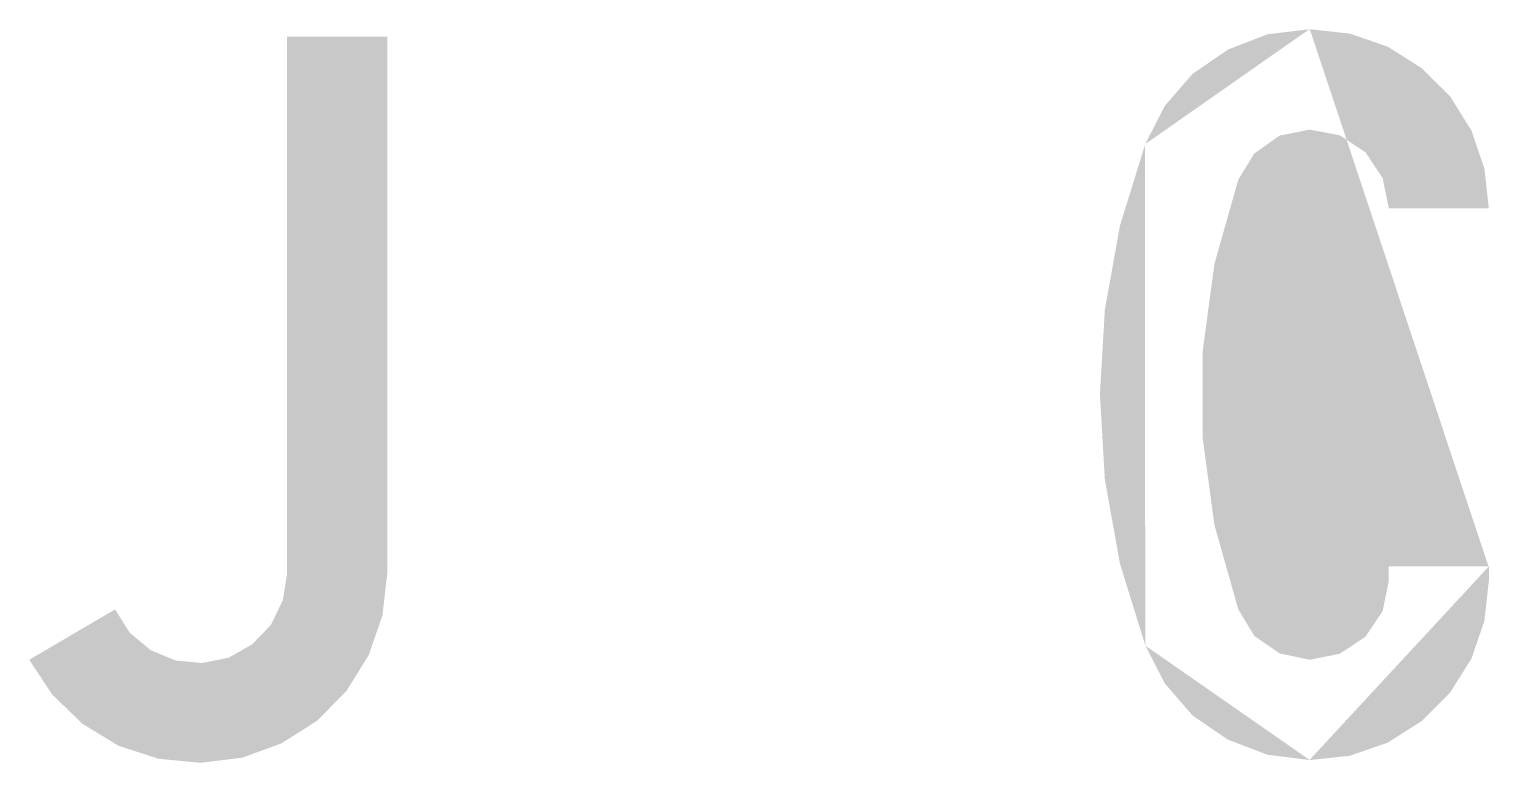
# Model space of a CAD drawing. Header units: millimetres. Extents: x 177 to 1473, y -1293 to 221.
# Drawn here: x 1085.8 to 1197.8, y 97.4 to 153.7 of the extents above; entities that cross this region are included whole.
import ezdxf

# ---------------------------------------------------------------- set-up
doc = ezdxf.new("R2010")
doc.units = ezdxf.units.MM
doc.layers.add('GREEN', color=84, linetype='Continuous')

msp = doc.modelspace()

# ---------------------------------------------------------------- hatches: boundary and pattern name
at = {"layer": 'GREEN'}
h = msp.add_hatch(color=256, dxfattribs=at)
h.paths.add_polyline_path([(1197.83, 111.33), (1197.8, 111.33)], flags=16)
edge = h.paths.add_edge_path()
edge.add_line((1190.15, 112.44), (1197.83, 112.44))
edge.add_line((1197.83, 112.44), (1197.83, 111.33))
edge.add_line((1197.49, 108.26), (1197.83, 111.33))
edge.add_line((1197.49, 108.26), (1196.49, 105.35))
edge.add_line((1196.49, 105.35), (1194.86, 102.75))
edge.add_line((1194.86, 102.75), (1192.67, 100.56))
edge.add_line((1192.67, 100.56), (1190.07, 98.91))
edge.add_line((1190.07, 98.91), (1187.16, 97.9))
edge.add_line((1187.16, 97.9), (1184.09, 97.57))
edge.add_line((1184.09, 97.57), (1180.84, 97.98))
edge.add_line((1180.84, 97.98), (1177.8, 99.14))
edge.add_line((1177.8, 99.14), (1175.09, 100.99))
edge.add_line((1175.09, 100.99), (1172.95, 103.47))
edge.add_line((1172.95, 103.47), (1171.46, 106.38))
edge.add_line((1171.46, 106.38), (1169.52, 112.64))
edge.add_line((1169.52, 112.64), (1168.36, 119.09))
edge.add_line((1168.36, 119.09), (1167.98, 125.64))
edge.add_line((1167.98, 125.64), (1168.36, 132.16))
edge.add_line((1168.36, 132.16), (1169.52, 138.6))
edge.add_line((1169.52, 138.6), (1171.46, 144.86))
edge.add_line((1171.46, 144.86), (1172.95, 147.78))
edge.add_line((1172.95, 147.78), (1175.09, 150.25))
edge.add_line((1175.09, 150.25), (1177.8, 152.11))
edge.add_line((1177.8, 152.11), (1180.84, 153.29))
edge.add_line((1180.84, 153.29), (1184.09, 153.68))
edge.add_line((1184.09, 153.68), (1187.16, 153.34))
edge.add_line((1187.16, 153.34), (1190.07, 152.34))
edge.add_line((1190.07, 152.34), (1192.67, 150.69))
edge.add_line((1192.67, 150.69), (1194.86, 148.52))
edge.add_line((1194.86, 148.52), (1196.49, 145.9))
edge.add_line((1196.49, 145.9), (1197.49, 142.98))
edge.add_line((1197.49, 142.98), (1197.83, 139.92))
edge.add_line((1197.83, 139.92), (1190.15, 139.92))
edge.add_line((1190.15, 139.92), (1189.68, 142.24))
edge.add_line((1189.68, 142.24), (1188.37, 144.22))
edge.add_line((1188.37, 144.22), (1186.41, 145.53))
edge.add_line((1186.41, 145.53), (1184.09, 145.97))
edge.add_line((1184.09, 145.97), (1181.77, 145.51))
edge.add_line((1181.77, 145.51), (1179.83, 144.14))
edge.add_line((1179.83, 144.14), (1178.6, 142.13))
edge.add_line((1178.6, 142.13), (1176.77, 135.66))
edge.add_line((1176.77, 135.66), (1175.87, 128.99))
edge.add_line((1175.87, 128.99), (1175.87, 122.26))
edge.add_line((1175.87, 122.26), (1176.77, 115.61))
edge.add_line((1176.77, 115.61), (1178.6, 109.14))
edge.add_line((1178.6, 109.14), (1179.83, 107.1))
edge.add_line((1179.83, 107.1), (1181.77, 105.76))
edge.add_line((1181.77, 105.76), (1184.09, 105.27))
edge.add_line((1184.09, 105.27), (1186.41, 105.74))
edge.add_line((1186.41, 105.74), (1188.37, 107.05))
edge.add_line((1188.37, 107.05), (1189.68, 109.01))
edge.add_line((1189.68, 109.01), (1190.15, 111.33))
edge.add_line((1190.15, 111.33), (1190.15, 112.44))
edge = h.paths.add_edge_path(flags=16)
edge.add_line((1197.83, 112.44), (1197.8, 112.44))
edge.add_line((1184.09, 153.68), (1184.06, 153.68))
edge.add_line((1171.46, 144.86), (1171.43, 144.86))
edge.add_line((1171.46, 106.38), (1171.43, 106.38))
edge.add_line((1184.09, 97.57), (1184.06, 97.57))
h = msp.add_hatch(color=256, dxfattribs=at)
h.paths.add_polyline_path([(1105.6, 111.87), (1105.58, 111.87)], flags=16)
edge = h.paths.add_edge_path()
edge.add_line((1105.6, 153.11), (1105.6, 111.87))
edge.add_line((1105.27, 109.84), (1105.6, 111.87))
edge.add_line((1105.27, 109.84), (1104.36, 107.95))
edge.add_line((1104.36, 107.95), (1102.92, 106.46))
edge.add_line((1102.92, 106.46), (1101.12, 105.43))
edge.add_line((1101.12, 105.43), (1099.08, 105.02))
edge.add_line((1099.08, 105.02), (1097.02, 105.22))
edge.add_line((1097.02, 105.22), (1095.11, 106.02))
edge.add_line((1095.11, 106.02), (1093.51, 107.36))
edge.add_line((1093.51, 107.36), (1092.4, 109.14))
edge.add_line((1092.4, 109.14), (1085.81, 105.27))
edge.add_line((1085.81, 105.27), (1087.58, 102.59))
edge.add_line((1087.58, 102.59), (1089.9, 100.35))
edge.add_line((1089.9, 100.35), (1092.66, 98.67))
edge.add_line((1092.66, 98.67), (1095.73, 97.67))
edge.add_line((1095.73, 97.67), (1098.95, 97.36))
edge.add_line((1098.95, 97.36), (1102.15, 97.75))
edge.add_line((1102.15, 97.75), (1105.16, 98.85))
edge.add_line((1105.16, 98.85), (1107.89, 100.58))
edge.add_line((1107.89, 100.58), (1110.16, 102.88))
edge.add_line((1110.16, 102.88), (1111.86, 105.63))
edge.add_line((1111.86, 105.63), (1112.92, 108.68))
edge.add_line((1112.92, 108.68), (1113.28, 111.87))
edge.add_line((1113.28, 111.87), (1113.28, 153.11))
edge.add_line((1113.28, 153.11), (1105.6, 153.11))
edge = h.paths.add_edge_path(flags=16)
edge.add_line((1113.28, 111.87), (1113.26, 111.87))
edge.add_line((1113.28, 111.87), (1113.26, 111.87))
edge = h.paths.add_edge_path(flags=16)
edge.add_line((1092.4, 109.14), (1092.38, 109.14))

doc.saveas('drawing.dxf')
